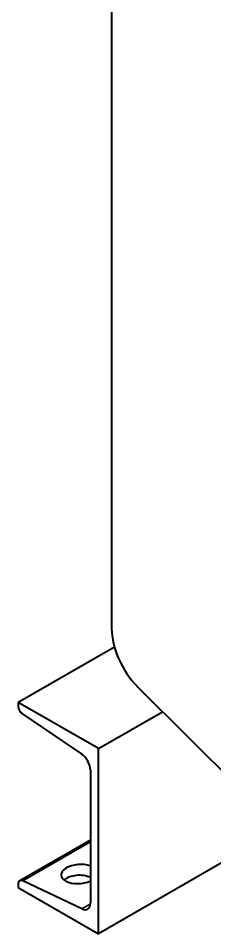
# Model space of a CAD drawing. Header units: millimetres. Extents: x 0 to 5945, y 0 to 4205.
# Drawn here: x 5176.4 to 5219.7, y 3259.8 to 3461.9 of the extents above; entities that cross this region are included whole.
import ezdxf

# ---------------------------------------------------------------- set-up
doc = ezdxf.new("R2010")
doc.units = ezdxf.units.MM
doc.header["$LTSCALE"] = 5
doc.layers.add('가시적인 것(ISO)', color=3, linetype='Continuous', lineweight=40)
doc.layers.add('가시적인 좁은 것(ISO)', color=3, linetype='Continuous', lineweight=35)

msp = doc.modelspace()

# ---------------------------------------------------------------- linework, layer by layer
at = {"layer": '가시적인 것(ISO)'}
for p, q in [((5196.9325, 3723.1187), (5196.9325, 3327.1667)), ((5197.5533, 3323.0468), (5176.3557, 3310.8399)), ((5202.7482, 3314.2146), (5237.8732, 3279.2062)), ((5176.3557, 3310.8399), (5176.3557, 3310.0224)), ((5194.0333, 3300.66), (5176.3557, 3310.8399)), ((5194.0333, 3300.66), (5208.1764, 3308.8045)), ((5177.3239, 3308.2432), (5190.3291, 3299.4384)), ((5194.0333, 3259.7827), (5194.0333, 3300.66)), ((5192.2656, 3295.88), (5192.2656, 3266.5987)), ((5234.1708, 3282.8963), (5194.0333, 3259.7827)), ((5192.2656, 3280.4514), (5176.6678, 3271.4692)), ((5176.3557, 3270.7801), (5176.3557, 3269.9626)), ((5190.3291, 3265.2705), (5177.3239, 3271.4442)), ((5176.3557, 3269.9626), (5194.0333, 3259.7827))]:
    msp.add_line(p, q, dxfattribs=at)
for centre, major_axis, ratio, start_param, end_param in [((5205.7713, 3322.0767), (6.2379, -10.8323), 0.57809312, 3.92892453, 5.150655), ((5177.4163, 3309.4116), (0.7485, -1.2999), 0.57809312, 3.92892453, 5.41245439), ((5190.1442, 3297.1016), (1.4971, -2.5998), 0.57809312, 0.78733187, 2.27086174), ((5189.7907, 3272.9548), (-3.9973, -0.2788), 0.52343839, 4.00878164, 8.48459501), ((5189.7907, 3270.3698), (-4, 0), 0.5758617, 4.04527862, 5.70263755), ((5177.4163, 3270.1693), (-0.7485, 1.2999), 0.57809312, 5.58698731, 7.07051718), ((5190.1442, 3267.8203), (1.4971, -2.5998), 0.57809312, 5.58698731, 7.07051718)]:
    msp.add_ellipse(centre, major_axis=major_axis, ratio=ratio, start_param=start_param, end_param=end_param, dxfattribs=at)
at = {"layer": '가시적인 좁은 것(ISO)'}
for p, q in [((5192.2656, 3280.0486), (5177.3239, 3271.4442)), ((5192.2568, 3266.3806), (5190.3291, 3265.2705))]:
    msp.add_line(p, q, dxfattribs=at)

doc.saveas('drawing.dxf')
